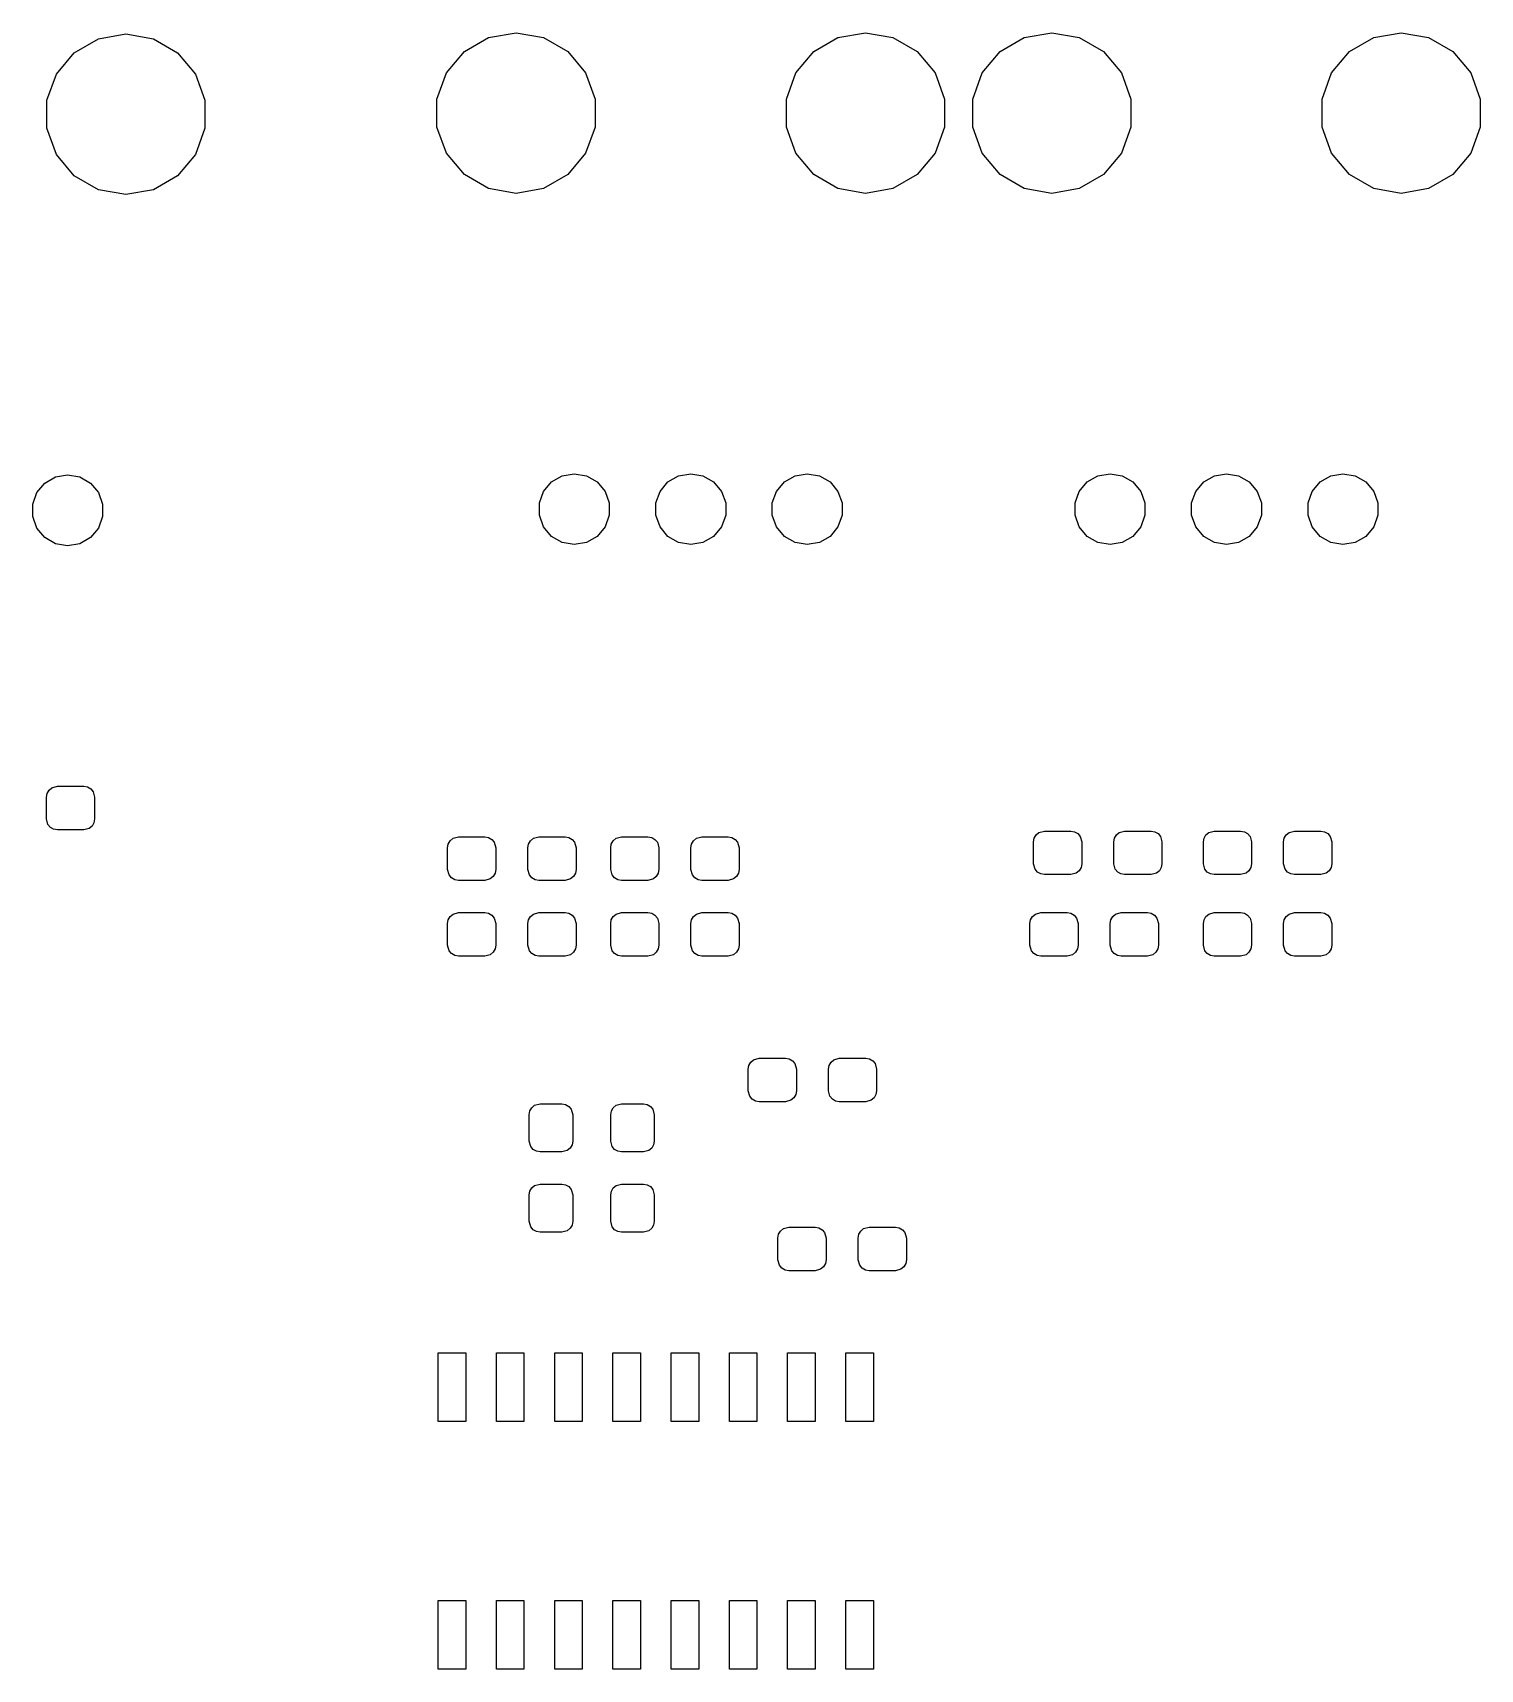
# Model space of a CAD drawing. Extents: x 121 to 245, y -123 to -53.
# Drawn here: x 213.49 to 245.06, y -88.54 to -52.86 of the extents above; entities that cross this region are included whole.
import ezdxf

# ---------------------------------------------------------------- set-up
doc = ezdxf.new("R2010")
doc.units = 0
doc.header["$MEASUREMENT"] = 0
doc.layers.add('BLACK', color=7, linetype='CONTINUOUS')

msp = doc.modelspace()

# ---------------------------------------------------------------- linework, layer by layer
at = {"layer": 'BLACK', "linetype": 'CONTINUOUS'}
for p, q in [((214.393, -53.2936), (214.92, -52.9894)), ((214.92, -52.9894), (215.519, -52.8838)), ((215.519, -52.8838), (216.118, -52.9894)), ((216.118, -52.9894), (216.645, -53.2936)), ((222.902, -53.2682), (223.429, -52.964)), ((223.429, -52.964), (224.028, -52.8584)), ((224.028, -52.8584), (224.627, -52.964)), ((224.627, -52.964), (225.154, -53.2682)), ((230.522, -53.2682), (231.049, -52.964)), ((231.049, -52.964), (231.648, -52.8584)), ((231.648, -52.8584), (232.247, -52.964)), ((232.247, -52.964), (232.774, -53.2682)), ((234.586, -53.2682), (235.113, -52.964)), ((235.113, -52.964), (235.712, -52.8584)), ((235.712, -52.8584), (236.311, -52.964)), ((236.311, -52.964), (236.838, -53.2682)), ((242.206, -53.2682), (242.733, -52.964)), ((242.733, -52.964), (243.332, -52.8584)), ((243.332, -52.8584), (243.931, -52.964)), ((243.931, -52.964), (244.458, -53.2682)), ((214.002, -53.7596), (214.393, -53.2936)), ((216.645, -53.2936), (217.036, -53.7596)), ((222.511, -53.7342), (222.902, -53.2682)), ((225.154, -53.2682), (225.545, -53.7342)), ((230.131, -53.7342), (230.522, -53.2682)), ((232.774, -53.2682), (233.165, -53.7342)), ((234.195, -53.7342), (234.586, -53.2682)), ((236.838, -53.2682), (237.229, -53.7342)), ((241.815, -53.7342), (242.206, -53.2682)), ((244.458, -53.2682), (244.849, -53.7342)), ((213.794, -54.3312), (214.002, -53.7596)), ((217.036, -53.7596), (217.244, -54.3312)), ((222.303, -54.3058), (222.511, -53.7342)), ((225.545, -53.7342), (225.753, -54.3058)), ((229.923, -54.3058), (230.131, -53.7342)), ((233.165, -53.7342), (233.373, -54.3058)), ((233.987, -54.3058), (234.195, -53.7342)), ((237.229, -53.7342), (237.437, -54.3058)), ((241.607, -54.3058), (241.815, -53.7342)), ((244.849, -53.7342), (245.057, -54.3058)), ((213.794, -54.9396), (213.794, -54.3312)), ((217.244, -54.3312), (217.244, -54.9396)), ((222.303, -54.9142), (222.303, -54.3058)), ((225.753, -54.3058), (225.753, -54.9142)), ((229.923, -54.9142), (229.923, -54.3058)), ((233.373, -54.3058), (233.373, -54.9142)), ((233.987, -54.9142), (233.987, -54.3058)), ((237.437, -54.3058), (237.437, -54.9142)), ((241.607, -54.9142), (241.607, -54.3058)), ((245.057, -54.3058), (245.057, -54.9142)), ((214.002, -55.5112), (213.794, -54.9396)), ((217.244, -54.9396), (217.036, -55.5112)), ((222.511, -55.4858), (222.303, -54.9142)), ((225.753, -54.9142), (225.545, -55.4858)), ((230.131, -55.4858), (229.923, -54.9142)), ((233.373, -54.9142), (233.165, -55.4858)), ((234.195, -55.4858), (233.987, -54.9142)), ((237.437, -54.9142), (237.229, -55.4858)), ((241.815, -55.4858), (241.607, -54.9142)), ((245.057, -54.9142), (244.849, -55.4858)), ((214.393, -55.9772), (214.002, -55.5112)), ((217.036, -55.5112), (216.645, -55.9772)), ((222.902, -55.9518), (222.511, -55.4858)), ((225.545, -55.4858), (225.154, -55.9518)), ((230.522, -55.9518), (230.131, -55.4858)), ((233.165, -55.4858), (232.774, -55.9518)), ((234.586, -55.9518), (234.195, -55.4858)), ((237.229, -55.4858), (236.838, -55.9518)), ((242.206, -55.9518), (241.815, -55.4858)), ((244.849, -55.4858), (244.458, -55.9518)), ((214.92, -56.2814), (214.393, -55.9772)), ((216.645, -55.9772), (216.118, -56.2814)), ((223.429, -56.256), (222.902, -55.9518)), ((225.154, -55.9518), (224.627, -56.256)), ((231.049, -56.256), (230.522, -55.9518)), ((232.774, -55.9518), (232.247, -56.256)), ((235.113, -56.256), (234.586, -55.9518)), ((236.838, -55.9518), (236.311, -56.256)), ((242.733, -56.256), (242.206, -55.9518)), ((244.458, -55.9518), (243.931, -56.256)), ((215.519, -56.387), (214.92, -56.2814)), ((216.118, -56.2814), (215.519, -56.387)), ((224.028, -56.3616), (223.429, -56.256)), ((224.627, -56.256), (224.028, -56.3616)), ((231.648, -56.3616), (231.049, -56.256)), ((232.247, -56.256), (231.648, -56.3616)), ((235.712, -56.3616), (235.113, -56.256)), ((236.311, -56.256), (235.712, -56.3616)), ((243.332, -56.3616), (242.733, -56.256)), ((243.931, -56.256), (243.332, -56.3616)), ((213.579, -62.8845), (213.752, -62.6787)), ((213.752, -62.6787), (213.984, -62.5443)), ((213.984, -62.5443), (214.249, -62.4976)), ((214.249, -62.4976), (214.514, -62.5443)), ((214.514, -62.5443), (214.746, -62.6787)), ((214.746, -62.6787), (214.919, -62.8845)), ((224.628, -62.8591), (224.801, -62.6533)), ((224.801, -62.6533), (225.033, -62.5189)), ((225.033, -62.5189), (225.298, -62.4722)), ((225.298, -62.4722), (225.563, -62.5189)), ((225.563, -62.5189), (225.795, -62.6533)), ((225.795, -62.6533), (225.968, -62.8591)), ((227.168, -62.8591), (227.341, -62.6533)), ((227.341, -62.6533), (227.573, -62.5189)), ((227.573, -62.5189), (227.838, -62.4722)), ((227.838, -62.4722), (228.103, -62.5189)), ((228.103, -62.5189), (228.335, -62.6533)), ((228.335, -62.6533), (228.508, -62.8591)), ((229.708, -62.8591), (229.881, -62.6533)), ((229.881, -62.6533), (230.113, -62.5189)), ((230.113, -62.5189), (230.378, -62.4722)), ((230.378, -62.4722), (230.643, -62.5189)), ((230.643, -62.5189), (230.875, -62.6533)), ((230.875, -62.6533), (231.048, -62.8591)), ((236.312, -62.8591), (236.485, -62.6533)), ((236.485, -62.6533), (236.717, -62.5189)), ((236.717, -62.5189), (236.982, -62.4722)), ((236.982, -62.4722), (237.247, -62.5189)), ((237.247, -62.5189), (237.479, -62.6533)), ((237.479, -62.6533), (237.652, -62.8591)), ((238.852, -62.8591), (239.025, -62.6533)), ((239.025, -62.6533), (239.257, -62.5189)), ((239.257, -62.5189), (239.522, -62.4722)), ((239.522, -62.4722), (239.787, -62.5189)), ((239.787, -62.5189), (240.019, -62.6533)), ((240.019, -62.6533), (240.192, -62.8591)), ((241.392, -62.8591), (241.565, -62.6533)), ((241.565, -62.6533), (241.797, -62.5189)), ((241.797, -62.5189), (242.062, -62.4722)), ((242.062, -62.4722), (242.327, -62.5189)), ((242.327, -62.5189), (242.559, -62.6533)), ((242.559, -62.6533), (242.732, -62.8591)), ((213.487, -63.137), (213.579, -62.8845)), ((213.487, -63.4058), (213.487, -63.137)), ((214.919, -62.8845), (215.011, -63.137)), ((215.011, -63.137), (215.011, -63.4058)), ((224.536, -63.1116), (224.628, -62.8591)), ((224.536, -63.3804), (224.536, -63.1116)), ((225.968, -62.8591), (226.06, -63.1116)), ((226.06, -63.1116), (226.06, -63.3804)), ((227.076, -63.1116), (227.168, -62.8591)), ((227.076, -63.3804), (227.076, -63.1116)), ((228.508, -62.8591), (228.6, -63.1116)), ((228.6, -63.1116), (228.6, -63.3804)), ((229.616, -63.1116), (229.708, -62.8591)), ((229.616, -63.3804), (229.616, -63.1116)), ((231.048, -62.8591), (231.14, -63.1116)), ((231.14, -63.1116), (231.14, -63.3804)), ((236.22, -63.1116), (236.312, -62.8591)), ((236.22, -63.3804), (236.22, -63.1116)), ((237.652, -62.8591), (237.744, -63.1116)), ((237.744, -63.1116), (237.744, -63.3804)), ((238.76, -63.1116), (238.852, -62.8591)), ((238.76, -63.3804), (238.76, -63.1116)), ((240.192, -62.8591), (240.284, -63.1116)), ((240.284, -63.1116), (240.284, -63.3804)), ((241.3, -63.1116), (241.392, -62.8591)), ((241.3, -63.3804), (241.3, -63.1116)), ((242.732, -62.8591), (242.824, -63.1116)), ((242.824, -63.1116), (242.824, -63.3804)), ((213.579, -63.6583), (213.487, -63.4058)), ((215.011, -63.4058), (214.919, -63.6583)), ((224.628, -63.6329), (224.536, -63.3804)), ((226.06, -63.3804), (225.968, -63.6329)), ((227.168, -63.6329), (227.076, -63.3804)), ((228.6, -63.3804), (228.508, -63.6329)), ((229.708, -63.6329), (229.616, -63.3804)), ((231.14, -63.3804), (231.048, -63.6329)), ((236.312, -63.6329), (236.22, -63.3804)), ((237.744, -63.3804), (237.652, -63.6329)), ((238.852, -63.6329), (238.76, -63.3804)), ((240.284, -63.3804), (240.192, -63.6329)), ((241.392, -63.6329), (241.3, -63.3804)), ((242.824, -63.3804), (242.732, -63.6329)), ((213.752, -63.8641), (213.579, -63.6583)), ((213.984, -63.9985), (213.752, -63.8641)), ((214.746, -63.8641), (214.514, -63.9985)), ((214.919, -63.6583), (214.746, -63.8641)), ((224.801, -63.8387), (224.628, -63.6329)), ((225.033, -63.9731), (224.801, -63.8387)), ((225.795, -63.8387), (225.563, -63.9731)), ((225.968, -63.6329), (225.795, -63.8387)), ((227.341, -63.8387), (227.168, -63.6329)), ((227.573, -63.9731), (227.341, -63.8387)), ((228.335, -63.8387), (228.103, -63.9731)), ((228.508, -63.6329), (228.335, -63.8387)), ((229.881, -63.8387), (229.708, -63.6329)), ((230.113, -63.9731), (229.881, -63.8387)), ((230.875, -63.8387), (230.643, -63.9731)), ((231.048, -63.6329), (230.875, -63.8387)), ((236.485, -63.8387), (236.312, -63.6329)), ((236.717, -63.9731), (236.485, -63.8387)), ((237.479, -63.8387), (237.247, -63.9731)), ((237.652, -63.6329), (237.479, -63.8387)), ((239.025, -63.8387), (238.852, -63.6329)), ((239.257, -63.9731), (239.025, -63.8387)), ((240.019, -63.8387), (239.787, -63.9731)), ((240.192, -63.6329), (240.019, -63.8387)), ((241.565, -63.8387), (241.392, -63.6329)), ((241.797, -63.9731), (241.565, -63.8387)), ((242.559, -63.8387), (242.327, -63.9731)), ((242.732, -63.6329), (242.559, -63.8387)), ((214.249, -64.0452), (213.984, -63.9985)), ((214.514, -63.9985), (214.249, -64.0452)), ((225.298, -64.0198), (225.033, -63.9731)), ((225.563, -63.9731), (225.298, -64.0198)), ((227.838, -64.0198), (227.573, -63.9731)), ((228.103, -63.9731), (227.838, -64.0198)), ((230.378, -64.0198), (230.113, -63.9731)), ((230.643, -63.9731), (230.378, -64.0198)), ((236.982, -64.0198), (236.717, -63.9731)), ((237.247, -63.9731), (236.982, -64.0198)), ((239.522, -64.0198), (239.257, -63.9731)), ((239.787, -63.9731), (239.522, -64.0198)), ((242.062, -64.0198), (241.797, -63.9731)), ((242.327, -63.9731), (242.062, -64.0198)), ((213.787, -69.5265), (213.801, -69.4453)), ((213.787, -70.0015), (213.787, -69.5265)), ((213.801, -69.4453), (213.843, -69.3738)), ((213.843, -69.3738), (213.906, -69.3208)), ((213.906, -69.3208), (214.024, -69.289)), ((214.024, -69.289), (214.599, -69.289)), ((214.599, -69.289), (214.681, -69.3033)), ((214.681, -69.3033), (214.752, -69.3446)), ((214.752, -69.3446), (214.805, -69.4077)), ((214.805, -69.4077), (214.837, -69.5265)), ((214.837, -69.5265), (214.837, -70.0015)), ((213.819, -70.1202), (213.787, -70.0015)), ((213.872, -70.1834), (213.819, -70.1202)), ((213.943, -70.2247), (213.872, -70.1834)), ((214.024, -70.239), (213.943, -70.2247)), ((214.599, -70.239), (214.024, -70.239)), ((214.718, -70.2072), (214.599, -70.239)), ((214.781, -70.1542), (214.718, -70.2072)), ((214.823, -70.0827), (214.781, -70.1542)), ((214.837, -70.0015), (214.823, -70.0827)), ((235.433, -70.2958), (235.551, -70.264)), ((235.551, -70.264), (236.126, -70.264)), ((236.126, -70.264), (236.208, -70.2783)), ((236.208, -70.2783), (236.279, -70.3196)), ((237.183, -70.2958), (237.301, -70.264)), ((237.301, -70.264), (237.876, -70.264)), ((237.876, -70.264), (237.958, -70.2783)), ((237.958, -70.2783), (238.029, -70.3196)), ((239.137, -70.2958), (239.255, -70.264)), ((239.255, -70.264), (239.831, -70.264)), ((239.831, -70.264), (239.912, -70.2783)), ((239.912, -70.2783), (239.983, -70.3196)), ((240.887, -70.2958), (241.005, -70.264)), ((241.005, -70.264), (241.581, -70.264)), ((241.581, -70.264), (241.662, -70.2783)), ((241.662, -70.2783), (241.733, -70.3196)), ((222.536, -70.6285), (222.55, -70.5473)), ((222.536, -71.1035), (222.536, -70.6285)), ((222.55, -70.5473), (222.592, -70.4758)), ((222.592, -70.4758), (222.655, -70.4228)), ((222.655, -70.4228), (222.773, -70.391)), ((222.773, -70.391), (223.349, -70.391)), ((223.349, -70.391), (223.43, -70.4053)), ((223.43, -70.4053), (223.501, -70.4466)), ((223.501, -70.4466), (223.554, -70.5097)), ((223.554, -70.5097), (223.586, -70.6285)), ((223.586, -70.6285), (223.586, -71.1035)), ((224.286, -70.6285), (224.3, -70.5473)), ((224.286, -71.1035), (224.286, -70.6285)), ((224.3, -70.5473), (224.342, -70.4758)), ((224.342, -70.4758), (224.405, -70.4228)), ((224.405, -70.4228), (224.523, -70.391)), ((224.523, -70.391), (225.099, -70.391)), ((225.099, -70.391), (225.18, -70.4053)), ((225.18, -70.4053), (225.251, -70.4466)), ((225.251, -70.4466), (225.304, -70.5097)), ((225.304, -70.5097), (225.336, -70.6285)), ((225.336, -70.6285), (225.336, -71.1035)), ((226.092, -70.6285), (226.106, -70.5473)), ((226.092, -71.1035), (226.092, -70.6285)), ((226.106, -70.5473), (226.148, -70.4758)), ((226.148, -70.4758), (226.211, -70.4228)), ((226.211, -70.4228), (226.329, -70.391)), ((226.329, -70.391), (226.904, -70.391)), ((226.904, -70.391), (226.986, -70.4053)), ((226.986, -70.4053), (227.057, -70.4466)), ((227.057, -70.4466), (227.11, -70.5097)), ((227.11, -70.5097), (227.142, -70.6285)), ((227.142, -70.6285), (227.142, -71.1035)), ((227.842, -70.6285), (227.856, -70.5473)), ((227.842, -71.1035), (227.842, -70.6285)), ((227.856, -70.5473), (227.898, -70.4758)), ((227.898, -70.4758), (227.961, -70.4228)), ((227.961, -70.4228), (228.079, -70.391)), ((228.079, -70.391), (228.654, -70.391)), ((228.654, -70.391), (228.736, -70.4053)), ((228.736, -70.4053), (228.807, -70.4466)), ((228.807, -70.4466), (228.86, -70.5097)), ((228.86, -70.5097), (228.892, -70.6285)), ((228.892, -70.6285), (228.892, -71.1035)), ((235.314, -70.5015), (235.328, -70.4203)), ((235.314, -70.9765), (235.314, -70.5015)), ((235.328, -70.4203), (235.37, -70.3488)), ((235.37, -70.3488), (235.433, -70.2958)), ((236.279, -70.3196), (236.332, -70.3828)), ((236.332, -70.3828), (236.364, -70.5015)), ((236.364, -70.5015), (236.364, -70.9765)), ((237.064, -70.5015), (237.078, -70.4203)), ((237.064, -70.9765), (237.064, -70.5015)), ((237.078, -70.4203), (237.12, -70.3488)), ((237.12, -70.3488), (237.183, -70.2958)), ((238.029, -70.3196), (238.082, -70.3828)), ((238.082, -70.3828), (238.114, -70.5015)), ((238.114, -70.5015), (238.114, -70.9765)), ((239.018, -70.5015), (239.032, -70.4203)), ((239.018, -70.9765), (239.018, -70.5015)), ((239.032, -70.4203), (239.074, -70.3488)), ((239.074, -70.3488), (239.137, -70.2958)), ((239.983, -70.3196), (240.036, -70.3828)), ((240.036, -70.3828), (240.068, -70.5015)), ((240.068, -70.5015), (240.068, -70.9765)), ((240.768, -70.5015), (240.782, -70.4203)), ((240.768, -70.9765), (240.768, -70.5015)), ((240.782, -70.4203), (240.824, -70.3488)), ((240.824, -70.3488), (240.887, -70.2958)), ((241.733, -70.3196), (241.786, -70.3828)), ((241.786, -70.3828), (241.818, -70.5015)), ((241.818, -70.5015), (241.818, -70.9765)), ((235.346, -71.0952), (235.314, -70.9765)), ((236.364, -70.9765), (236.35, -71.0577)), ((237.096, -71.0952), (237.064, -70.9765)), ((238.114, -70.9765), (238.1, -71.0577)), ((239.05, -71.0952), (239.018, -70.9765)), ((240.068, -70.9765), (240.054, -71.0577)), ((240.8, -71.0952), (240.768, -70.9765)), ((241.818, -70.9765), (241.804, -71.0577)), ((222.568, -71.2223), (222.536, -71.1035)), ((222.621, -71.2854), (222.568, -71.2223)), ((222.692, -71.3267), (222.621, -71.2854)), ((222.773, -71.341), (222.692, -71.3267)), ((223.349, -71.341), (222.773, -71.341)), ((223.467, -71.3092), (223.349, -71.341)), ((223.53, -71.2562), (223.467, -71.3092)), ((223.572, -71.1847), (223.53, -71.2562)), ((223.586, -71.1035), (223.572, -71.1847)), ((224.318, -71.2223), (224.286, -71.1035)), ((224.371, -71.2854), (224.318, -71.2223)), ((224.442, -71.3267), (224.371, -71.2854)), ((224.523, -71.341), (224.442, -71.3267)), ((225.099, -71.341), (224.523, -71.341)), ((225.217, -71.3092), (225.099, -71.341)), ((225.28, -71.2562), (225.217, -71.3092)), ((225.322, -71.1847), (225.28, -71.2562)), ((225.336, -71.1035), (225.322, -71.1847)), ((226.124, -71.2223), (226.092, -71.1035)), ((226.177, -71.2854), (226.124, -71.2223)), ((226.248, -71.3267), (226.177, -71.2854)), ((226.329, -71.341), (226.248, -71.3267)), ((226.904, -71.341), (226.329, -71.341)), ((227.023, -71.3092), (226.904, -71.341)), ((227.086, -71.2562), (227.023, -71.3092)), ((227.128, -71.1847), (227.086, -71.2562)), ((227.142, -71.1035), (227.128, -71.1847)), ((227.874, -71.2223), (227.842, -71.1035)), ((227.927, -71.2854), (227.874, -71.2223)), ((227.998, -71.3267), (227.927, -71.2854)), ((228.079, -71.341), (227.998, -71.3267)), ((228.654, -71.341), (228.079, -71.341)), ((228.773, -71.3092), (228.654, -71.341)), ((228.836, -71.2562), (228.773, -71.3092)), ((228.878, -71.1847), (228.836, -71.2562)), ((228.892, -71.1035), (228.878, -71.1847)), ((235.399, -71.1584), (235.346, -71.0952)), ((235.47, -71.1997), (235.399, -71.1584)), ((235.551, -71.214), (235.47, -71.1997)), ((236.126, -71.214), (235.551, -71.214)), ((236.245, -71.1822), (236.126, -71.214)), ((236.308, -71.1292), (236.245, -71.1822)), ((236.35, -71.0577), (236.308, -71.1292)), ((237.149, -71.1584), (237.096, -71.0952)), ((237.22, -71.1997), (237.149, -71.1584)), ((237.301, -71.214), (237.22, -71.1997)), ((237.876, -71.214), (237.301, -71.214)), ((237.995, -71.1822), (237.876, -71.214)), ((238.058, -71.1292), (237.995, -71.1822)), ((238.1, -71.0577), (238.058, -71.1292)), ((239.103, -71.1584), (239.05, -71.0952)), ((239.174, -71.1997), (239.103, -71.1584)), ((239.255, -71.214), (239.174, -71.1997)), ((239.831, -71.214), (239.255, -71.214)), ((239.949, -71.1822), (239.831, -71.214)), ((240.012, -71.1292), (239.949, -71.1822)), ((240.054, -71.0577), (240.012, -71.1292)), ((240.853, -71.1584), (240.8, -71.0952)), ((240.924, -71.1997), (240.853, -71.1584)), ((241.005, -71.214), (240.924, -71.1997)), ((241.581, -71.214), (241.005, -71.214)), ((241.699, -71.1822), (241.581, -71.214)), ((241.762, -71.1292), (241.699, -71.1822)), ((241.804, -71.0577), (241.762, -71.1292)), ((222.592, -72.1268), (222.655, -72.0738)), ((222.655, -72.0738), (222.773, -72.042)), ((222.773, -72.042), (223.349, -72.042)), ((223.349, -72.042), (223.43, -72.0563)), ((223.43, -72.0563), (223.501, -72.0976)), ((224.342, -72.1268), (224.405, -72.0738)), ((224.405, -72.0738), (224.523, -72.042)), ((224.523, -72.042), (225.099, -72.042)), ((225.099, -72.042), (225.18, -72.0563)), ((225.18, -72.0563), (225.251, -72.0976)), ((226.148, -72.1268), (226.211, -72.0738)), ((226.211, -72.0738), (226.329, -72.042)), ((226.329, -72.042), (226.904, -72.042)), ((226.904, -72.042), (226.986, -72.0563)), ((226.986, -72.0563), (227.057, -72.0976)), ((227.898, -72.1268), (227.961, -72.0738)), ((227.961, -72.0738), (228.079, -72.042)), ((228.079, -72.042), (228.654, -72.042)), ((228.654, -72.042), (228.736, -72.0563)), ((228.736, -72.0563), (228.807, -72.0976)), ((235.292, -72.1268), (235.355, -72.0738)), ((235.355, -72.0738), (235.474, -72.042)), ((235.474, -72.042), (236.048, -72.042)), ((236.048, -72.042), (236.13, -72.0563)), ((236.13, -72.0563), (236.201, -72.0976)), ((237.042, -72.1268), (237.105, -72.0738)), ((237.105, -72.0738), (237.224, -72.042)), ((237.224, -72.042), (237.798, -72.042)), ((237.798, -72.042), (237.88, -72.0563)), ((237.88, -72.0563), (237.951, -72.0976)), ((239.074, -72.1268), (239.137, -72.0738)), ((239.137, -72.0738), (239.255, -72.042)), ((239.255, -72.042), (239.831, -72.042)), ((239.831, -72.042), (239.912, -72.0563)), ((239.912, -72.0563), (239.983, -72.0976)), ((240.824, -72.1268), (240.887, -72.0738)), ((240.887, -72.0738), (241.005, -72.042)), ((241.005, -72.042), (241.581, -72.042)), ((241.581, -72.042), (241.662, -72.0563)), ((241.662, -72.0563), (241.733, -72.0976)), ((222.536, -72.2795), (222.55, -72.1983)), ((222.536, -72.7545), (222.536, -72.2795)), ((222.55, -72.1983), (222.592, -72.1268)), ((223.501, -72.0976), (223.554, -72.1607)), ((223.554, -72.1607), (223.586, -72.2795)), ((223.586, -72.2795), (223.586, -72.7545)), ((224.286, -72.2795), (224.3, -72.1983)), ((224.286, -72.7545), (224.286, -72.2795)), ((224.3, -72.1983), (224.342, -72.1268)), ((225.251, -72.0976), (225.304, -72.1607)), ((225.304, -72.1607), (225.336, -72.2795)), ((225.336, -72.2795), (225.336, -72.7545)), ((226.092, -72.2795), (226.106, -72.1983)), ((226.092, -72.7545), (226.092, -72.2795)), ((226.106, -72.1983), (226.148, -72.1268)), ((227.057, -72.0976), (227.11, -72.1607)), ((227.11, -72.1607), (227.142, -72.2795)), ((227.142, -72.2795), (227.142, -72.7545)), ((227.842, -72.2795), (227.856, -72.1983)), ((227.842, -72.7545), (227.842, -72.2795)), ((227.856, -72.1983), (227.898, -72.1268)), ((228.807, -72.0976), (228.86, -72.1607)), ((228.86, -72.1607), (228.892, -72.2795)), ((228.892, -72.2795), (228.892, -72.7545)), ((235.236, -72.2795), (235.25, -72.1983)), ((235.236, -72.7545), (235.236, -72.2795)), ((235.25, -72.1983), (235.292, -72.1268)), ((236.201, -72.0976), (236.254, -72.1607)), ((236.254, -72.1607), (236.286, -72.2795)), ((236.286, -72.2795), (236.286, -72.7545)), ((236.986, -72.2795), (237, -72.1983)), ((236.986, -72.7545), (236.986, -72.2795)), ((237, -72.1983), (237.042, -72.1268)), ((237.951, -72.0976), (238.004, -72.1607)), ((238.004, -72.1607), (238.036, -72.2795)), ((238.036, -72.2795), (238.036, -72.7545)), ((239.018, -72.2795), (239.032, -72.1983)), ((239.018, -72.7545), (239.018, -72.2795)), ((239.032, -72.1983), (239.074, -72.1268)), ((239.983, -72.0976), (240.036, -72.1607)), ((240.036, -72.1607), (240.068, -72.2795)), ((240.068, -72.2795), (240.068, -72.7545)), ((240.768, -72.2795), (240.782, -72.1983)), ((240.768, -72.7545), (240.768, -72.2795)), ((240.782, -72.1983), (240.824, -72.1268)), ((241.733, -72.0976), (241.786, -72.1607)), ((241.786, -72.1607), (241.818, -72.2795)), ((241.818, -72.2795), (241.818, -72.7545)), ((222.568, -72.8732), (222.536, -72.7545)), ((223.586, -72.7545), (223.572, -72.8357)), ((224.318, -72.8732), (224.286, -72.7545)), ((225.336, -72.7545), (225.322, -72.8357)), ((226.124, -72.8732), (226.092, -72.7545)), ((227.142, -72.7545), (227.128, -72.8357)), ((227.874, -72.8732), (227.842, -72.7545)), ((228.892, -72.7545), (228.878, -72.8357)), ((235.268, -72.8732), (235.236, -72.7545)), ((236.286, -72.7545), (236.272, -72.8357)), ((237.018, -72.8732), (236.986, -72.7545)), ((238.036, -72.7545), (238.022, -72.8357)), ((239.05, -72.8732), (239.018, -72.7545)), ((240.068, -72.7545), (240.054, -72.8357)), ((240.8, -72.8732), (240.768, -72.7545)), ((241.818, -72.7545), (241.804, -72.8357)), ((222.621, -72.9364), (222.568, -72.8732)), ((222.692, -72.9777), (222.621, -72.9364)), ((222.773, -72.992), (222.692, -72.9777)), ((223.349, -72.992), (222.773, -72.992)), ((223.467, -72.9602), (223.349, -72.992)), ((223.53, -72.9072), (223.467, -72.9602)), ((223.572, -72.8357), (223.53, -72.9072)), ((224.371, -72.9364), (224.318, -72.8732)), ((224.442, -72.9777), (224.371, -72.9364)), ((224.523, -72.992), (224.442, -72.9777)), ((225.099, -72.992), (224.523, -72.992)), ((225.217, -72.9602), (225.099, -72.992)), ((225.28, -72.9072), (225.217, -72.9602)), ((225.322, -72.8357), (225.28, -72.9072)), ((226.177, -72.9364), (226.124, -72.8732)), ((226.248, -72.9777), (226.177, -72.9364)), ((226.329, -72.992), (226.248, -72.9777)), ((226.904, -72.992), (226.329, -72.992)), ((227.023, -72.9602), (226.904, -72.992)), ((227.086, -72.9072), (227.023, -72.9602)), ((227.128, -72.8357), (227.086, -72.9072)), ((227.927, -72.9364), (227.874, -72.8732)), ((227.998, -72.9777), (227.927, -72.9364)), ((228.079, -72.992), (227.998, -72.9777)), ((228.654, -72.992), (228.079, -72.992)), ((228.773, -72.9602), (228.654, -72.992)), ((228.836, -72.9072), (228.773, -72.9602)), ((228.878, -72.8357), (228.836, -72.9072)), ((235.321, -72.9364), (235.268, -72.8732)), ((235.392, -72.9777), (235.321, -72.9364)), ((235.474, -72.992), (235.392, -72.9777)), ((236.048, -72.992), (235.474, -72.992)), ((236.167, -72.9602), (236.048, -72.992)), ((236.23, -72.9072), (236.167, -72.9602)), ((236.272, -72.8357), (236.23, -72.9072)), ((237.071, -72.9364), (237.018, -72.8732)), ((237.142, -72.9777), (237.071, -72.9364)), ((237.224, -72.992), (237.142, -72.9777)), ((237.798, -72.992), (237.224, -72.992)), ((237.917, -72.9602), (237.798, -72.992)), ((237.98, -72.9072), (237.917, -72.9602)), ((238.022, -72.8357), (237.98, -72.9072)), ((239.103, -72.9364), (239.05, -72.8732)), ((239.174, -72.9777), (239.103, -72.9364)), ((239.255, -72.992), (239.174, -72.9777)), ((239.831, -72.992), (239.255, -72.992)), ((239.949, -72.9602), (239.831, -72.992)), ((240.012, -72.9072), (239.949, -72.9602)), ((240.054, -72.8357), (240.012, -72.9072)), ((240.853, -72.9364), (240.8, -72.8732)), ((240.924, -72.9777), (240.853, -72.9364)), ((241.005, -72.992), (240.924, -72.9777)), ((241.581, -72.992), (241.005, -72.992)), ((241.699, -72.9602), (241.581, -72.992)), ((241.762, -72.9072), (241.699, -72.9602)), ((241.804, -72.8357), (241.762, -72.9072)), ((229.147, -75.3018), (229.21, -75.2488)), ((229.21, -75.2488), (229.328, -75.217)), ((229.328, -75.217), (229.903, -75.217)), ((229.903, -75.217), (229.985, -75.2313)), ((229.985, -75.2313), (230.056, -75.2726)), ((230.056, -75.2726), (230.109, -75.3357)), ((230.897, -75.3018), (230.96, -75.2488)), ((230.96, -75.2488), (231.078, -75.217)), ((231.078, -75.217), (231.653, -75.217)), ((231.653, -75.217), (231.735, -75.2313)), ((231.735, -75.2313), (231.806, -75.2726)), ((231.806, -75.2726), (231.859, -75.3357)), ((229.091, -75.4545), (229.105, -75.3733)), ((229.091, -75.9295), (229.091, -75.4545)), ((229.105, -75.3733), (229.147, -75.3018)), ((230.109, -75.3357), (230.141, -75.4545)), ((230.141, -75.4545), (230.141, -75.9295)), ((230.841, -75.4545), (230.855, -75.3733)), ((230.841, -75.9295), (230.841, -75.4545)), ((230.855, -75.3733), (230.897, -75.3018)), ((231.859, -75.3357), (231.891, -75.4545)), ((231.891, -75.4545), (231.891, -75.9295)), ((229.123, -76.0482), (229.091, -75.9295)), ((230.141, -75.9295), (230.127, -76.0107)), ((230.873, -76.0482), (230.841, -75.9295)), ((231.891, -75.9295), (231.877, -76.0107)), ((224.329, -76.3673), (224.371, -76.2958)), ((224.371, -76.2958), (224.434, -76.2428)), ((224.434, -76.2428), (224.552, -76.211)), ((224.552, -76.211), (225.028, -76.211)), ((225.028, -76.211), (225.109, -76.2253)), ((225.109, -76.2253), (225.18, -76.2666)), ((225.18, -76.2666), (225.233, -76.3297)), ((225.233, -76.3297), (225.265, -76.4485)), ((226.107, -76.3673), (226.149, -76.2958)), ((226.149, -76.2958), (226.212, -76.2428)), ((226.212, -76.2428), (226.331, -76.211)), ((226.331, -76.211), (226.805, -76.211)), ((226.805, -76.211), (226.887, -76.2253)), ((226.887, -76.2253), (226.958, -76.2666)), ((226.958, -76.2666), (227.011, -76.3297)), ((227.011, -76.3297), (227.043, -76.4485)), ((229.176, -76.1114), (229.123, -76.0482)), ((229.247, -76.1527), (229.176, -76.1114)), ((229.328, -76.167), (229.247, -76.1527)), ((229.903, -76.167), (229.328, -76.167)), ((230.022, -76.1352), (229.903, -76.167)), ((230.085, -76.0822), (230.022, -76.1352)), ((230.127, -76.0107), (230.085, -76.0822)), ((230.926, -76.1114), (230.873, -76.0482)), ((230.997, -76.1527), (230.926, -76.1114)), ((231.078, -76.167), (230.997, -76.1527)), ((231.653, -76.167), (231.078, -76.167)), ((231.772, -76.1352), (231.653, -76.167)), ((231.835, -76.0822), (231.772, -76.1352)), ((231.877, -76.0107), (231.835, -76.0822)), ((224.315, -76.4485), (224.329, -76.3673)), ((224.315, -77.0235), (224.315, -76.4485)), ((225.265, -76.4485), (225.265, -77.0235)), ((226.093, -76.4485), (226.107, -76.3673)), ((226.093, -77.0235), (226.093, -76.4485)), ((227.043, -76.4485), (227.043, -77.0235)), ((224.347, -77.1422), (224.315, -77.0235)), ((225.265, -77.0235), (225.251, -77.1047)), ((226.125, -77.1422), (226.093, -77.0235)), ((227.043, -77.0235), (227.029, -77.1047)), ((224.4, -77.2054), (224.347, -77.1422)), ((224.471, -77.2467), (224.4, -77.2054)), ((224.552, -77.261), (224.471, -77.2467)), ((225.028, -77.261), (224.552, -77.261)), ((225.146, -77.2292), (225.028, -77.261)), ((225.209, -77.1762), (225.146, -77.2292)), ((225.251, -77.1047), (225.209, -77.1762)), ((226.178, -77.2054), (226.125, -77.1422)), ((226.249, -77.2467), (226.178, -77.2054)), ((226.331, -77.261), (226.249, -77.2467)), ((226.805, -77.261), (226.331, -77.261)), ((226.924, -77.2292), (226.805, -77.261)), ((226.987, -77.1762), (226.924, -77.2292)), ((227.029, -77.1047), (226.987, -77.1762)), ((224.315, -78.1985), (224.329, -78.1173)), ((224.329, -78.1173), (224.371, -78.0458)), ((224.371, -78.0458), (224.434, -77.9928)), ((224.434, -77.9928), (224.552, -77.961)), ((224.552, -77.961), (225.028, -77.961)), ((225.028, -77.961), (225.109, -77.9753)), ((225.109, -77.9753), (225.18, -78.0166)), ((225.18, -78.0166), (225.233, -78.0797)), ((225.233, -78.0797), (225.265, -78.1985)), ((226.093, -78.1985), (226.107, -78.1173)), ((226.107, -78.1173), (226.149, -78.0458)), ((226.149, -78.0458), (226.212, -77.9928)), ((226.212, -77.9928), (226.331, -77.961)), ((226.331, -77.961), (226.805, -77.961)), ((226.805, -77.961), (226.887, -77.9753)), ((226.887, -77.9753), (226.958, -78.0166)), ((226.958, -78.0166), (227.011, -78.0797)), ((227.011, -78.0797), (227.043, -78.1985)), ((224.315, -78.7735), (224.315, -78.1985)), ((225.265, -78.1985), (225.265, -78.7735)), ((226.093, -78.7735), (226.093, -78.1985)), ((227.043, -78.1985), (227.043, -78.7735)), ((224.347, -78.8922), (224.315, -78.7735)), ((225.251, -78.8547), (225.209, -78.9262)), ((225.265, -78.7735), (225.251, -78.8547)), ((226.125, -78.8922), (226.093, -78.7735)), ((227.029, -78.8547), (226.987, -78.9262)), ((227.043, -78.7735), (227.029, -78.8547)), ((224.4, -78.9554), (224.347, -78.8922)), ((224.471, -78.9967), (224.4, -78.9554)), ((224.552, -79.011), (224.471, -78.9967)), ((225.028, -79.011), (224.552, -79.011)), ((225.146, -78.9792), (225.028, -79.011)), ((225.209, -78.9262), (225.146, -78.9792)), ((226.178, -78.9554), (226.125, -78.8922)), ((226.249, -78.9967), (226.178, -78.9554)), ((226.331, -79.011), (226.249, -78.9967)), ((226.805, -79.011), (226.331, -79.011)), ((226.924, -78.9792), (226.805, -79.011)), ((226.987, -78.9262), (226.924, -78.9792)), ((229.74, -79.1375), (229.754, -79.0563)), ((229.74, -79.6125), (229.74, -79.1375)), ((229.754, -79.0563), (229.796, -78.9848)), ((229.796, -78.9848), (229.859, -78.9318)), ((229.859, -78.9318), (229.977, -78.9)), ((229.977, -78.9), (230.552, -78.9)), ((230.552, -78.9), (230.634, -78.9143)), ((230.634, -78.9143), (230.705, -78.9556)), ((230.705, -78.9556), (230.758, -79.0187)), ((230.758, -79.0187), (230.79, -79.1375)), ((230.79, -79.1375), (230.79, -79.6125)), ((231.49, -79.1375), (231.504, -79.0563)), ((231.49, -79.6125), (231.49, -79.1375)), ((231.504, -79.0563), (231.546, -78.9848)), ((231.546, -78.9848), (231.609, -78.9318)), ((231.609, -78.9318), (231.727, -78.9)), ((231.727, -78.9), (232.302, -78.9)), ((232.302, -78.9), (232.384, -78.9143)), ((232.384, -78.9143), (232.455, -78.9556)), ((232.455, -78.9556), (232.508, -79.0187)), ((232.508, -79.0187), (232.54, -79.1375)), ((232.54, -79.1375), (232.54, -79.6125)), ((229.772, -79.7313), (229.74, -79.6125)), ((229.825, -79.7944), (229.772, -79.7313)), ((229.896, -79.8357), (229.825, -79.7944)), ((229.977, -79.85), (229.896, -79.8357)), ((230.552, -79.85), (229.977, -79.85)), ((230.671, -79.8182), (230.552, -79.85)), ((230.734, -79.7652), (230.671, -79.8182)), ((230.776, -79.6937), (230.734, -79.7652)), ((230.79, -79.6125), (230.776, -79.6937)), ((231.522, -79.7313), (231.49, -79.6125)), ((231.575, -79.7944), (231.522, -79.7313)), ((231.646, -79.8357), (231.575, -79.7944)), ((231.727, -79.85), (231.646, -79.8357)), ((232.302, -79.85), (231.727, -79.85)), ((232.421, -79.8182), (232.302, -79.85)), ((232.484, -79.7652), (232.421, -79.8182)), ((232.526, -79.6937), (232.484, -79.7652)), ((232.54, -79.6125), (232.526, -79.6937)), ((222.331, -83.14), (222.331, -81.64)), ((222.331, -81.64), (222.931, -81.64)), ((222.931, -81.64), (222.931, -83.14)), ((223.601, -83.14), (223.601, -81.64)), ((223.601, -81.64), (224.201, -81.64)), ((224.201, -81.64), (224.201, -83.14)), ((224.871, -83.14), (224.871, -81.64)), ((224.871, -81.64), (225.471, -81.64)), ((225.471, -81.64), (225.471, -83.14)), ((226.141, -83.14), (226.141, -81.64)), ((226.141, -81.64), (226.741, -81.64)), ((226.741, -81.64), (226.741, -83.14)), ((227.411, -83.14), (227.411, -81.64)), ((227.411, -81.64), (228.011, -81.64)), ((228.011, -81.64), (228.011, -83.14)), ((228.681, -83.14), (228.681, -81.64)), ((228.681, -81.64), (229.281, -81.64)), ((229.281, -81.64), (229.281, -83.14)), ((229.951, -83.14), (229.951, -81.64)), ((229.951, -81.64), (230.551, -81.64)), ((230.551, -81.64), (230.551, -83.14)), ((231.221, -83.14), (231.221, -81.64)), ((231.221, -81.64), (231.821, -81.64)), ((231.821, -81.64), (231.821, -83.14)), ((222.931, -83.14), (222.331, -83.14)), ((224.201, -83.14), (223.601, -83.14)), ((225.471, -83.14), (224.871, -83.14)), ((226.741, -83.14), (226.141, -83.14)), ((228.011, -83.14), (227.411, -83.14)), ((229.281, -83.14), (228.681, -83.14)), ((230.551, -83.14), (229.951, -83.14)), ((231.821, -83.14), (231.221, -83.14)), ((222.331, -88.54), (222.331, -87.04)), ((222.331, -87.04), (222.931, -87.04)), ((222.931, -87.04), (222.931, -88.54)), ((223.601, -88.54), (223.601, -87.04)), ((223.601, -87.04), (224.201, -87.04)), ((224.201, -87.04), (224.201, -88.54)), ((224.871, -88.54), (224.871, -87.04)), ((224.871, -87.04), (225.471, -87.04)), ((225.471, -87.04), (225.471, -88.54)), ((226.141, -88.54), (226.141, -87.04)), ((226.141, -87.04), (226.741, -87.04)), ((226.741, -87.04), (226.741, -88.54)), ((227.411, -88.54), (227.411, -87.04)), ((227.411, -87.04), (228.011, -87.04)), ((228.011, -87.04), (228.011, -88.54)), ((228.681, -88.54), (228.681, -87.04)), ((228.681, -87.04), (229.281, -87.04)), ((229.281, -87.04), (229.281, -88.54)), ((229.951, -88.54), (229.951, -87.04)), ((229.951, -87.04), (230.551, -87.04)), ((230.551, -87.04), (230.551, -88.54)), ((231.221, -88.54), (231.221, -87.04)), ((231.221, -87.04), (231.821, -87.04)), ((231.821, -87.04), (231.821, -88.54)), ((222.931, -88.54), (222.331, -88.54)), ((224.201, -88.54), (223.601, -88.54)), ((225.471, -88.54), (224.871, -88.54)), ((226.741, -88.54), (226.141, -88.54)), ((228.011, -88.54), (227.411, -88.54)), ((229.281, -88.54), (228.681, -88.54)), ((230.551, -88.54), (229.951, -88.54)), ((231.821, -88.54), (231.221, -88.54))]:
    msp.add_line(p, q, dxfattribs=at)

doc.saveas('drawing.dxf')
